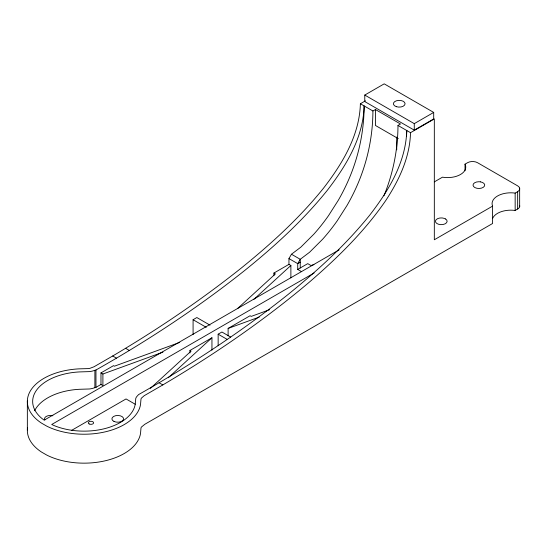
<?xml version="1.0" encoding="UTF-8"?>
<svg xmlns="http://www.w3.org/2000/svg" width="547" height="547" viewBox="0 0 547 547"><rect width="100%" height="100%" fill="white"/><g stroke="black" fill="none" stroke-linecap="round" stroke-linejoin="round"><path stroke-width="0.82" d="M383.946 195.799A117.755 67.985 -60 0 0 385.122 192.859C393.484 171.416 397.908 148.469 397.984 125.448L400.486 123.998L375.427 109.53L372.917 110.979C372.849 134.001 368.418 156.941 360.063 178.39A117.755 67.985 -60 0 1 347.03 205.426L337.28 220.721A122.398 70.666 -60 0 1 322.566 239.299L309.54 252.283L300.235 259.299L297.725 263.64L297.725 269.432L301.383 271.538M406.558 136.285L406.756 130.514C405.881 162.268 388.712 190.513 369.861 214.971C345.8 244.947 317.212 270.915 287.387 295.024C240.625 332.234 190.568 365.184 138.569 394.599L136.846 396.5A14.571 8.41 0 0 0 135.779 398.401L135.232 404.165A51.391 29.668 0 0 1 54.433 425.716L51.719 424.486L314.108 272.994M365.437 100.826L360.384 103.745C359.516 135.499 342.347 163.738 323.496 188.202C299.428 218.178 270.847 244.147 241.022 268.256C200.428 300.535 157.365 329.656 112.696 355.988L94.036 366.757L89.906 368.336A9.251 5.34 0 0 1 88.347 368.596L78.918 368.863A56.71 32.745 0 0 0 31.398 389.314A56.71 32.745 0 0 0 41.387 423.043L46.7 426.113A56.71 32.745 0 0 0 105.12 431.877A56.71 32.745 0 0 0 140.538 404.438L140.996 398.995A9.251 5.34 0 0 1 141.447 398.1L144.189 395.713L162.821 384.924C214.198 354.565 263.64 320.74 309.26 282.218C337.656 257.719 364.767 231.237 386.004 200.154C399.173 179.956 409.929 157.208 410.51 132.682L434.325 118.938L434.325 239.764L492.594 206.123A18.721 10.81 0 0 1 515.158 193.098L517.66 191.655A7.09 4.096 0 0 0 517.66 185.864L477.558 162.712A7.09 4.096 0 0 0 467.535 162.712L465.025 164.162A18.167 10.489 0 0 1 460.444 174.534A18.167 10.489 0 0 1 442.468 177.18L434.352 181.864M273.917 275.531L273.917 273.049L288.953 264.365L288.953 258.581L291.462 254.239L300.768 247.217L313.793 234.232A122.398 70.666 -60 0 0 328.508 215.662L338.258 200.359A117.755 67.985 -60 0 0 351.283 173.324C359.646 151.881 364.076 128.935 364.145 105.913C363.276 137.666 346.107 165.912 327.256 190.377C303.188 220.352 274.608 246.314 244.776 270.423C198.014 307.633 147.957 340.59 95.964 369.998L92.669 370.996A14.571 8.41 0 0 1 89.387 371.611L79.397 371.926A51.391 29.668 0 0 0 42.064 418.578L44.204 420.144L339.14 249.863M150.418 388.363L191.081 351.119L189.953 350.463L189.953 352.945M237.603 308.515L275.394 273.903L273.917 273.049M168.298 377.738L211.949 337.766L211.949 350.169M253.965 299.284L290.881 265.48L288.953 264.365M364.774 95.062L384.199 83.848L433.696 112.422L433.696 118.938L414.27 130.152L364.774 101.571L364.774 95.062L414.27 123.643L433.696 112.422M34.611 410.763A51.391 29.668 0 0 1 79.397 389.293L89.387 388.979A14.571 8.41 0 0 0 92.669 388.363L95.964 387.365L100.976 384.473L100.976 372.897L113.509 365.656L114.419 366.189L179.737 342.408M193.084 334.6L193.084 319.715L196.845 317.547L210 325.144M300.235 262.198L297.725 263.64L288.953 258.581M297.725 269.432L307.749 263.64L310.963 265.5L313.916 264.604M189.953 350.463L211.949 337.766M218.15 345.766L218.15 334.183L221.911 332.015L230.684 337.082M228.113 335.879L228.113 328.432L250.102 315.735L251.237 316.392L269.637 309.691M71.589 430.38L126.042 398.941L135.266 404.267M492.608 218.444A18.721 10.81 0 0 1 515.158 210.465L517.66 209.016A7.09 4.096 0 0 0 519.65 205.481M100.976 372.897L102.904 374.004L162.903 352.165M228.113 328.432L259.216 317.11M360.384 103.745L372.917 110.979M397.984 125.448L410.51 132.682M398.278 138.644L375.427 125.448L375.427 109.53M291.462 254.239L300.235 259.299L300.235 267.982M193.084 319.715L206.246 327.311M218.15 334.183L226.923 339.249M125.578 348.295L129.338 350.47M112.696 355.988L116.456 358.155M159.061 382.756L162.821 384.924M100.976 384.473L102.904 385.587L102.904 374.004M519.65 188.12L519.65 206.766M517.66 191.655L517.66 209.016M515.158 193.098L515.158 210.465M492.594 206.123L492.594 223.491L144.839 424.267L141.447 427.036A9.251 5.34 0 0 0 140.996 427.939L140.538 433.381A56.71 32.745 0 0 1 105.12 460.813A56.71 32.745 0 0 1 46.7 455.049L41.387 451.979A56.71 32.745 0 0 1 27.514 427.904M465.025 164.162L465.025 170.773M414.27 123.643L414.27 130.152M396.725 137.037L396.725 149.837M290.881 265.48L290.881 277.883M95.964 369.998L95.964 387.365M94.884 370.271L94.884 387.638M27.35 401.019L27.35 429.956M44.881 419.987A5.846 3.378 0 0 1 46.447 416.342A5.846 3.378 0 0 1 52.868 415.782M480.389 181.843L478.878 181.727A5.846 3.378 0 0 0 473.572 186.534A5.846 3.378 0 0 0 483.357 187.272A5.846 3.378 0 0 0 480.389 181.843M445.538 218.964L444.355 218.41A5.846 3.378 0 0 0 435.474 220.885A5.846 3.378 0 0 0 443.111 224.489A5.846 3.378 0 0 0 445.538 218.964M396.308 106.665A5.846 3.378 0 0 0 405.081 103.745A5.846 3.378 0 0 0 396.308 100.819A5.846 3.378 0 0 0 396.308 106.665M113.995 421.436A5.846 3.378 0 0 0 123.492 419.405A5.846 3.378 0 0 0 115.704 415.672A5.846 3.378 0 0 0 113.995 421.436M89.188 423.966A2.66 1.532 0 0 0 93.558 423.118A2.66 1.532 0 0 0 90.105 421.361A2.66 1.532 0 0 0 89.188 423.966"/></g></svg>
